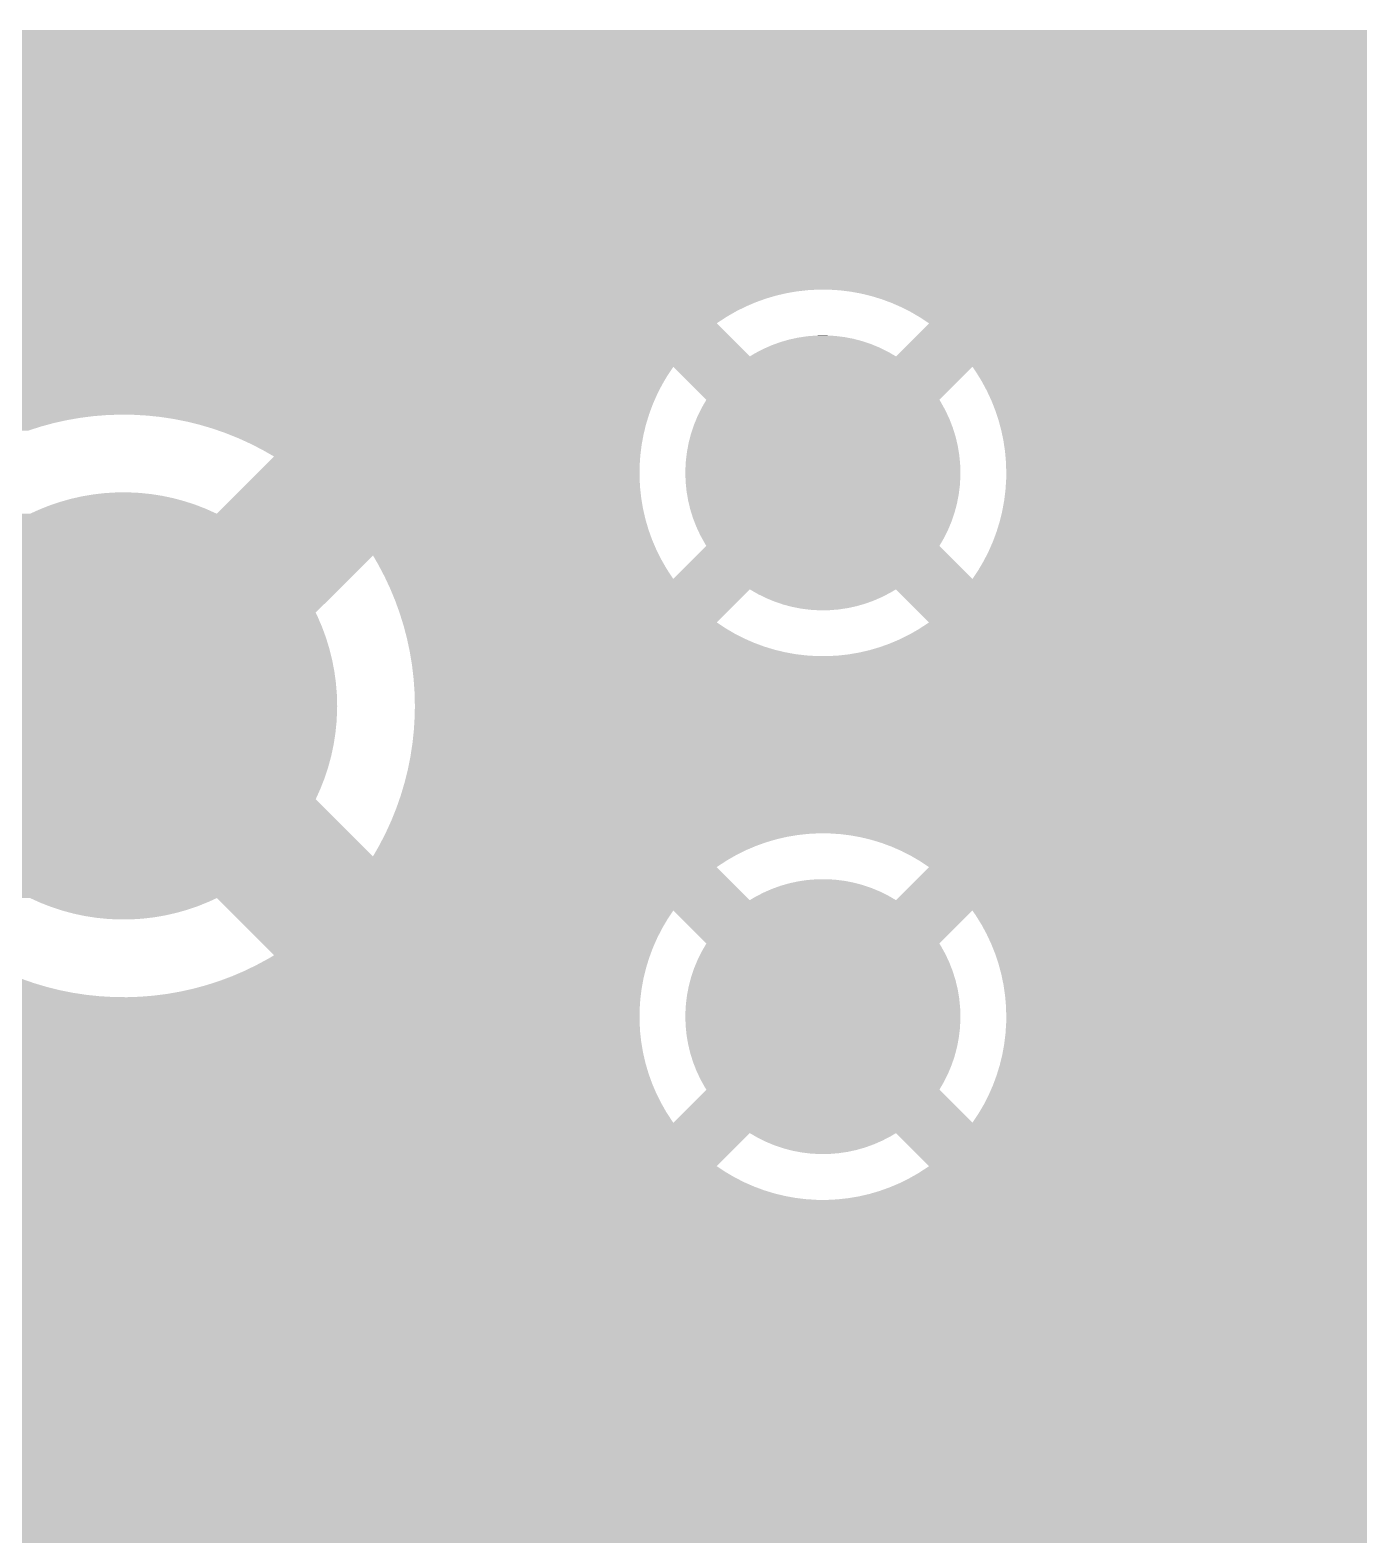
# Model space of a CAD drawing. Extents: x 295 to 953, y 10 to 290.
# Drawn here: x 617.33 to 626.07, y 257.62 to 267.46 of the extents above; entities that cross this region are included whole.
import ezdxf

# ---------------------------------------------------------------- set-up
doc = ezdxf.new("R2010")
doc.units = 0
doc.header["$LTSCALE"] = 5
doc.header["$MEASUREMENT"] = 0
doc.layers.add('FROMC1', color=7, linetype='CONTINUOUS')

msp = doc.modelspace()

# ---------------------------------------------------------------- linework, layer by layer
at = {"layer": 'FROMC1'}
for points in [[(600.7976, 267.4592), (600.798, 267.4596), (626.0706, 267.4592), (626.0702, 267.4596)], [(600.7976, 265.8518), (600.7976, 267.4592), (626.0706, 265.8518), (626.0706, 267.4592)], [(611.0374, 265.8483), (610.9576, 265.8518), (626.0706, 265.8483), (626.0706, 265.8518)], [(611.2255, 265.8113), (611.0374, 265.8483), (626.0706, 265.8113), (626.0706, 265.8483)], [(611.3389, 265.7626), (611.2255, 265.8113), (626.0706, 265.7626), (626.0706, 265.8113)], [(611.3474, 265.7589), (611.3389, 265.7626), (622.417, 265.7589), (622.4867, 265.7626)], [(611.3653, 265.7512), (611.3474, 265.7589), (622.3477, 265.7512), (622.417, 265.7589)], [(611.3926, 265.7395), (611.3653, 265.7512), (622.2788, 265.7395), (622.3477, 265.7512)], [(611.4016, 265.7356), (611.3926, 265.7395), (622.262, 265.7356), (622.2788, 265.7395)], [(611.4183, 265.7238), (611.4016, 265.7356), (622.2108, 265.7238), (622.262, 265.7356)], [(611.4459, 265.7041), (611.4183, 265.7238), (622.1439, 265.7041), (622.2108, 265.7238)], [(622.5565, 265.7621), (622.4867, 265.7626), (626.0706, 265.7621), (626.0706, 265.7626)], [(622.6262, 265.7577), (622.5565, 265.7621), (626.0706, 265.7577), (626.0706, 265.7621)], [(622.6954, 265.7492), (622.6262, 265.7577), (626.0706, 265.7492), (626.0706, 265.7577)], [(622.7641, 265.7366), (622.6954, 265.7492), (626.0706, 265.7366), (626.0706, 265.7492)], [(622.8319, 265.7201), (622.7641, 265.7366), (626.0706, 265.7201), (626.0706, 265.7366)], [(622.8986, 265.6997), (622.8319, 265.7201), (626.0706, 265.6997), (626.0706, 265.7201)], [(611.479, 265.6806), (611.4459, 265.7041), (622.0781, 265.6806), (622.1439, 265.7041)], [(611.5174, 265.6533), (611.479, 265.6806), (622.0139, 265.6533), (622.0781, 265.6806)], [(611.5579, 265.6246), (611.5174, 265.6533), (621.9558, 265.6246), (622.0139, 265.6533)], [(611.5599, 265.6224), (611.5579, 265.6246), (621.9514, 265.6224), (621.9558, 265.6246)], [(611.5916, 265.5878), (611.5599, 265.6224), (621.8907, 265.5878), (621.9514, 265.6224)], [(622.9641, 265.6754), (622.8986, 265.6997), (626.0706, 265.6754), (626.0706, 265.6997)], [(623.028, 265.6474), (622.9641, 265.6754), (626.0706, 265.6474), (626.0706, 265.6754)], [(623.0902, 265.6157), (623.028, 265.6474), (626.0706, 265.6157), (626.0706, 265.6474)], [(623.1504, 265.5804), (623.0902, 265.6157), (626.0706, 265.5804), (626.0706, 265.6157)], [(611.6264, 265.5498), (611.5916, 265.5878), (621.8322, 265.5498), (621.8907, 265.5878)], [(611.6338, 265.5417), (611.6264, 265.5498), (621.8207, 265.5417), (621.8322, 265.5498)], [(611.6874, 265.4832), (611.6338, 265.5417), (621.8791, 265.4832), (621.8207, 265.5417)], [(622.9925, 265.3257), (623.2084, 265.5417), (626.0706, 265.3257), (626.0706, 265.5417)], [(623.2084, 265.5417), (623.1504, 265.5804), (626.0706, 265.5417), (626.0706, 265.5804)], [(611.7795, 265.3257), (611.6874, 265.4832), (622.0366, 265.3257), (621.8791, 265.4832)], [(622.2003, 265.406), (622.2371, 265.4193), (622.8301, 265.406), (622.7906, 265.4193)], [(622.2371, 265.4193), (622.2579, 265.4253), (622.7906, 265.4193), (622.7729, 265.4253)], [(622.2579, 265.4253), (622.2952, 265.436), (622.7729, 265.4253), (622.7322, 265.436)], [(622.2952, 265.436), (622.3168, 265.4407), (622.7322, 265.436), (622.7144, 265.4407)], [(622.3168, 265.4407), (622.3543, 265.4488), (622.7144, 265.4407), (622.6725, 265.4488)], [(622.3543, 265.4488), (622.3771, 265.4521), (622.6725, 265.4488), (622.6551, 265.4521)], [(622.3771, 265.4521), (622.4141, 265.4575), (622.6551, 265.4521), (622.6114, 265.4575)], [(622.4141, 265.4575), (622.4398, 265.4595), (622.6114, 265.4575), (622.5951, 265.4595)], [(622.4398, 265.4595), (622.4743, 265.4623), (622.5951, 265.4595), (622.5468, 265.4623)], [(622.4743, 265.4623), (622.5348, 265.4629), (622.5468, 265.4623), (622.5348, 265.4629)], [(611.7842, 265.3177), (611.7795, 265.3257), (626.0706, 265.3177), (626.0706, 265.3257)], [(611.7795, 265.3257), (611.7795, 265.3257), (622.0367, 265.3257), (622.0366, 265.3257)], [(611.8039, 265.2578), (611.7842, 265.3177), (626.0706, 265.2578), (626.0706, 265.3177)], [(622.0367, 265.3257), (622.0714, 265.3464), (622.9924, 265.3257), (622.9568, 265.3464)], [(622.0714, 265.3464), (622.0899, 265.356), (622.9568, 265.3464), (622.9402, 265.356)], [(622.0899, 265.356), (622.1249, 265.3744), (622.9402, 265.356), (622.9032, 265.3744)], [(622.1249, 265.3744), (622.1442, 265.3828), (622.9032, 265.3744), (622.886, 265.3828)], [(622.1442, 265.3828), (622.1803, 265.3987), (622.886, 265.3828), (622.8477, 265.3987)], [(622.1803, 265.3987), (622.2003, 265.406), (622.8477, 265.3987), (622.8301, 265.406)], [(611.823, 265.1998), (611.8039, 265.2578), (621.4982, 265.1998), (621.537, 265.2578)], [(621.7529, 265.0419), (621.537, 265.2578), (623.2762, 265.0419), (623.4922, 265.2578)], [(623.5159, 265.2233), (623.4922, 265.2578), (626.0706, 265.2233), (626.0706, 265.2578)], [(623.5526, 265.1639), (623.5159, 265.2233), (626.0706, 265.1639), (626.0706, 265.2233)], [(611.8428, 265.1396), (611.823, 265.1998), (621.4629, 265.1396), (621.4982, 265.1998)], [(611.8441, 265.1356), (611.8428, 265.1396), (621.4609, 265.1356), (621.4629, 265.1396)], [(611.8503, 265.0774), (611.8441, 265.1356), (621.4312, 265.0774), (621.4609, 265.1356)], [(623.5857, 265.1024), (623.5526, 265.1639), (626.0706, 265.1024), (626.0706, 265.1639)], [(611.8571, 265.0135), (611.8503, 265.0774), (621.4031, 265.0135), (621.4312, 265.0774)], [(621.7225, 264.9896), (621.7429, 265.0246), (623.3061, 264.9896), (623.2868, 265.0246)], [(621.7429, 265.0246), (621.7529, 265.0419), (623.2868, 265.0246), (623.2762, 265.0419)], [(623.6152, 265.0392), (623.5857, 265.1024), (626.0706, 265.0392), (626.0706, 265.1024)], [(623.641, 264.9743), (623.6152, 265.0392), (626.0706, 264.9743), (626.0706, 265.0392)], [(611.864, 264.9481), (611.8571, 265.0135), (621.3789, 264.9481), (621.4031, 265.0135)], [(611.8627, 264.9085), (611.8634, 264.9237), (617.5716, 264.9085), (617.6583, 264.9237)], [(611.8634, 264.9237), (611.8639, 264.9348), (617.6583, 264.9237), (617.7455, 264.9348)], [(611.8639, 264.9348), (611.8642, 264.9419), (617.7455, 264.9348), (617.8332, 264.9419)], [(611.8643, 264.945), (611.864, 264.9481), (621.3779, 264.945), (621.3789, 264.9481)], [(611.8642, 264.9419), (611.8643, 264.9449), (617.8332, 264.9419), (617.9212, 264.9449)], [(611.8643, 264.9449), (611.8643, 264.945), (621.3779, 264.9449), (621.3779, 264.945)], [(618.0091, 264.9438), (617.9212, 264.9449), (621.3776, 264.9438), (621.3779, 264.9449)], [(618.097, 264.9387), (618.0091, 264.9438), (621.376, 264.9387), (621.3776, 264.9438)], [(618.1845, 264.9296), (618.097, 264.9387), (621.3732, 264.9296), (621.376, 264.9387)], [(618.2715, 264.9164), (618.1845, 264.9296), (621.3692, 264.9164), (621.3732, 264.9296)], [(621.6881, 264.917), (621.6957, 264.9354), (623.3415, 264.917), (623.3329, 264.9354)], [(621.6957, 264.9354), (621.7137, 264.9717), (623.3329, 264.9354), (623.316, 264.9717)], [(621.7137, 264.9717), (621.7225, 264.9896), (623.316, 264.9717), (623.3061, 264.9896)], [(623.663, 264.9081), (623.641, 264.9743), (626.0706, 264.9081), (626.0706, 264.9743)], [(611.8557, 264.8394), (611.8608, 264.8651), (617.3171, 264.8394), (617.3971, 264.8651)], [(611.8608, 264.8651), (611.8609, 264.8663), (617.3971, 264.8651), (617.4008, 264.8663)], [(611.8609, 264.8663), (611.8619, 264.8894), (617.4008, 264.8663), (617.4857, 264.8894)], [(611.8619, 264.8894), (611.8627, 264.9085), (617.4857, 264.8894), (617.5716, 264.9085)], [(618.3577, 264.8992), (618.2715, 264.9164), (621.3639, 264.8992), (621.3692, 264.9164)], [(618.4298, 264.8814), (618.3577, 264.8992), (621.3584, 264.8814), (621.3639, 264.8992)], [(618.4432, 264.878), (618.4298, 264.8814), (621.3576, 264.878), (621.3584, 264.8814)], [(618.5275, 264.853), (618.4432, 264.878), (621.3515, 264.853), (621.3576, 264.878)], [(618.6106, 264.824), (618.5275, 264.853), (621.3445, 264.824), (621.3515, 264.853)], [(618.6368, 264.8135), (618.6106, 264.824), (621.3419, 264.8135), (621.3445, 264.824)], [(621.6482, 264.8029), (621.6533, 264.8223), (623.3814, 264.8029), (623.3753, 264.8223)], [(621.6533, 264.8223), (621.6662, 264.8606), (623.3753, 264.8223), (623.3634, 264.8606)], [(621.6662, 264.8606), (621.6726, 264.8796), (623.3634, 264.8606), (623.356, 264.8796)], [(621.6726, 264.8796), (621.6881, 264.917), (623.356, 264.8796), (623.3415, 264.917)], [(623.6811, 264.8407), (623.663, 264.9081), (626.0706, 264.8407), (626.0706, 264.9081)], [(623.6952, 264.7723), (623.6811, 264.8407), (626.0706, 264.7723), (626.0706, 264.8407)], [(618.6922, 264.7913), (618.6368, 264.8135), (621.3379, 264.7913), (621.3419, 264.8135)], [(618.7723, 264.7548), (618.6922, 264.7913), (621.3312, 264.7548), (621.3379, 264.7913)], [(618.7917, 264.7449), (618.7723, 264.7548), (621.3294, 264.7449), (621.3312, 264.7548)], [(618.8506, 264.7147), (618.7917, 264.7449), (621.3257, 264.7147), (621.3294, 264.7449)], [(621.6265, 264.7045), (621.6341, 264.7441), (623.4022, 264.7045), (623.3955, 264.7441)], [(621.6341, 264.7441), (621.6379, 264.7639), (623.3955, 264.7441), (623.3908, 264.7639)], [(621.6379, 264.7639), (621.6482, 264.8029), (623.3908, 264.7639), (623.3814, 264.8029)], [(623.7053, 264.7033), (623.6952, 264.7723), (626.0706, 264.7033), (626.0706, 264.7723)], [(618.9188, 264.6756), (618.8506, 264.7147), (621.3209, 264.6756), (621.3257, 264.7147)], [(618.8619, 264.606), (618.9269, 264.671), (621.3164, 264.606), (621.3206, 264.671)], [(618.9269, 264.671), (618.9188, 264.6756), (621.3206, 264.671), (621.3209, 264.6756)], [(621.6156, 264.5842), (621.6179, 264.6244), (623.413, 264.5842), (623.4117, 264.6244)], [(621.6179, 264.6244), (621.619, 264.6445), (623.4117, 264.6244), (623.4096, 264.6445)], [(621.619, 264.6445), (621.624, 264.6846), (623.4096, 264.6445), (623.4056, 264.6846)], [(621.624, 264.6846), (621.6265, 264.7045), (623.4056, 264.6846), (623.4022, 264.7045)], [(623.7114, 264.6338), (623.7053, 264.7033), (626.0706, 264.6338), (626.0706, 264.7033)], [(623.7134, 264.564), (623.7114, 264.6338), (626.0706, 264.564), (626.0706, 264.6338)], [(618.7224, 264.4665), (618.7921, 264.5362), (621.3197, 264.4665), (621.316, 264.5362)], [(618.7921, 264.5362), (618.8619, 264.606), (621.316, 264.5362), (621.3164, 264.606)], [(621.6154, 264.564), (621.6156, 264.5842), (623.4137, 264.564), (623.413, 264.5842)], [(621.6161, 264.5438), (621.6154, 264.564), (623.4135, 264.5438), (623.4137, 264.564)], [(621.6174, 264.5036), (621.6161, 264.5438), (623.4112, 264.5036), (623.4135, 264.5438)], [(623.7127, 264.522), (623.7134, 264.564), (626.0706, 264.522), (626.0706, 264.564)], [(617.767, 264.4255), (617.8206, 264.4317), (618.1214, 264.4255), (618.0608, 264.4317)], [(617.8206, 264.4317), (617.8448, 264.4331), (618.0608, 264.4317), (618.0464, 264.4331)], [(617.8448, 264.4331), (617.8958, 264.4362), (618.0464, 264.4331), (617.9814, 264.4362)], [(617.8958, 264.4362), (617.9712, 264.4367), (617.9814, 264.4362), (617.9712, 264.4367)], [(618.6531, 264.3971), (618.7224, 264.4665), (621.3274, 264.3971), (621.3197, 264.4665)], [(621.6195, 264.4835), (621.6174, 264.5036), (623.4101, 264.4835), (623.4112, 264.5036)], [(621.6235, 264.4434), (621.6195, 264.4835), (623.4051, 264.4434), (623.4101, 264.4835)], [(621.6269, 264.4235), (621.6235, 264.4434), (623.4027, 264.4235), (623.4051, 264.4434)], [(623.6997, 264.3831), (623.7082, 264.4524), (626.0706, 264.3831), (626.0706, 264.4524)], [(623.7082, 264.4524), (623.7127, 264.522), (626.0706, 264.4524), (626.0706, 264.522)], [(617.4021, 264.3278), (617.4542, 264.3489), (618.484, 264.3278), (618.4298, 264.3489)], [(617.4542, 264.3489), (617.4724, 264.3551), (618.4298, 264.3489), (618.4138, 264.3551)], [(617.4724, 264.3551), (617.5255, 264.3733), (618.4138, 264.3551), (618.3584, 264.3733)], [(617.5255, 264.3733), (617.5442, 264.3786), (618.3584, 264.3733), (618.3422, 264.3786)], [(617.5442, 264.3786), (617.598, 264.3938), (618.3422, 264.3786), (618.2857, 264.3938)], [(617.598, 264.3938), (617.6173, 264.3982), (618.2857, 264.3938), (618.2695, 264.3982)], [(617.6173, 264.3982), (617.6715, 264.4105), (618.2695, 264.3982), (618.2118, 264.4105)], [(617.6715, 264.4105), (617.6915, 264.4139), (618.2118, 264.4105), (618.1958, 264.4139)], [(617.6915, 264.4139), (617.7458, 264.4231), (618.1958, 264.4139), (618.1369, 264.4231)], [(617.7458, 264.4231), (617.767, 264.4255), (618.1369, 264.4231), (618.1214, 264.4255)], [(618.5528, 264.2968), (618.5843, 264.3283), (621.3464, 264.2968), (621.3391, 264.3283)], [(618.5843, 264.3283), (618.6531, 264.3971), (621.3391, 264.3283), (621.3274, 264.3971)], [(621.6336, 264.3839), (621.6269, 264.4235), (623.395, 264.3839), (623.4027, 264.4235)], [(621.6384, 264.3641), (621.6336, 264.3839), (623.3912, 264.3641), (623.395, 264.3839)], [(621.6477, 264.3251), (621.6384, 264.3641), (623.3809, 264.3251), (623.3912, 264.3641)], [(623.6872, 264.3145), (623.6997, 264.3831), (626.0706, 264.3145), (626.0706, 264.3831)], [(611.4957, 264.2152), (611.545, 264.2603), (621.368, 264.2152), (621.3548, 264.2603)], [(611.545, 264.2603), (611.5848, 264.2967), (621.3548, 264.2603), (621.3464, 264.2967)], [(611.5848, 264.2967), (611.5848, 264.2968), (617.3324, 264.2967), (617.3324, 264.2968)], [(617.3325, 264.2967), (617.3844, 264.3206), (618.5527, 264.2967), (618.4998, 264.3206)], [(617.3844, 264.3206), (617.4021, 264.3278), (618.4998, 264.3206), (618.484, 264.3278)], [(618.5527, 264.2967), (618.5528, 264.2968), (621.3464, 264.2967), (621.3464, 264.2968)], [(621.6538, 264.3057), (621.6477, 264.3251), (623.3758, 264.3057), (623.3809, 264.3251)], [(621.6657, 264.2674), (621.6538, 264.3057), (623.3629, 264.2674), (623.3758, 264.3057)], [(621.6731, 264.2484), (621.6657, 264.2674), (623.3565, 264.2484), (623.3629, 264.2674)], [(621.6876, 264.211), (621.6731, 264.2484), (623.341, 264.211), (623.3565, 264.2484)], [(623.6502, 264.1799), (623.6707, 264.2466), (626.0706, 264.1799), (626.0706, 264.2466)], [(623.6707, 264.2466), (623.6872, 264.3145), (626.0706, 264.2466), (626.0706, 264.3145)], [(611.346, 264.1276), (611.4583, 264.1933), (621.3979, 264.1276), (621.3744, 264.1933)], [(611.4583, 264.1933), (611.4957, 264.2152), (621.3744, 264.1933), (621.368, 264.2152)], [(621.6962, 264.1926), (621.6876, 264.211), (623.3334, 264.1926), (623.341, 264.211)], [(621.7132, 264.1563), (621.6962, 264.1926), (623.3154, 264.1563), (623.3334, 264.1926)], [(621.723, 264.1384), (621.7132, 264.1563), (623.3066, 264.1384), (623.3154, 264.1563)], [(621.7424, 264.1034), (621.723, 264.1384), (623.2862, 264.1034), (623.3066, 264.1384)], [(623.626, 264.1145), (623.6502, 264.1799), (626.0706, 264.1145), (626.0706, 264.1799)], [(607.2143, 264.0243), (607.2025, 264.0382), (621.4445, 264.0243), (621.4377, 264.0382)], [(610.9576, 264.0382), (611.1482, 264.0585), (621.4377, 264.0382), (621.4276, 264.0585)], [(611.1482, 264.0585), (611.163, 264.0634), (621.4276, 264.0585), (621.4252, 264.0634)], [(611.163, 264.0634), (611.3303, 264.1184), (621.4252, 264.0634), (621.4018, 264.1184)], [(611.3303, 264.1184), (611.346, 264.1276), (621.4018, 264.1184), (621.3979, 264.1276)], [(621.5369, 263.8701), (621.7529, 264.0861), (623.4922, 263.8701), (623.2762, 264.0861)], [(621.7529, 264.0861), (621.7424, 264.1034), (623.2762, 264.0861), (623.2862, 264.1034)], [(623.5662, 263.9884), (623.5979, 264.0506), (626.0706, 263.9884), (626.0706, 264.0506)], [(623.5979, 264.0506), (623.626, 264.1145), (626.0706, 264.0506), (626.0706, 264.1145)], [(616.6858, 263.6501), (616.3117, 264.0243), (619.1993, 263.6501), (619.5735, 264.0243)], [(619.5871, 264.0008), (619.5735, 264.0243), (621.4562, 264.0008), (621.4445, 264.0243)], [(619.6069, 263.9668), (619.5871, 264.0008), (621.4756, 263.9668), (621.4562, 264.0008)], [(619.6209, 263.9402), (619.6069, 263.9668), (621.4908, 263.9402), (621.4756, 263.9668)], [(619.6479, 263.8889), (619.6209, 263.9402), (621.5241, 263.8889), (621.4908, 263.9402)], [(623.5309, 263.9282), (623.5662, 263.9884), (626.0706, 263.9282), (626.0706, 263.9884)], [(619.6514, 263.8817), (619.6479, 263.8889), (621.5288, 263.8817), (621.5241, 263.8889)], [(619.6568, 263.8701), (619.6514, 263.8817), (621.5369, 263.8701), (621.5288, 263.8817)], [(619.6853, 263.8093), (619.6568, 263.8701), (626.0706, 263.8093), (626.0706, 263.8701)], [(623.4922, 263.8701), (623.5309, 263.9282), (626.0706, 263.8701), (626.0706, 263.9282)], [(619.6882, 263.8023), (619.6853, 263.8093), (626.0706, 263.8023), (626.0706, 263.8093)], [(619.719, 263.728), (619.6882, 263.8023), (621.9623, 263.728), (622.0366, 263.8023)], [(619.6882, 263.8023), (619.6882, 263.8023), (622.0366, 263.8023), (622.0367, 263.8023)], [(622.0723, 263.7816), (622.0367, 263.8023), (622.9577, 263.7816), (622.9924, 263.8023)], [(622.0889, 263.772), (622.0723, 263.7816), (622.9392, 263.772), (622.9577, 263.7816)], [(622.126, 263.7536), (622.0889, 263.772), (622.9042, 263.7536), (622.9392, 263.772)], [(622.1431, 263.7452), (622.126, 263.7536), (622.8849, 263.7452), (622.9042, 263.7536)], [(622.1815, 263.7293), (622.1431, 263.7452), (622.8488, 263.7293), (622.8849, 263.7452)], [(623.2084, 263.5863), (622.9925, 263.8023), (626.0706, 263.5863), (626.0706, 263.8023)], [(616.6741, 263.6243), (616.6858, 263.6501), (619.2115, 263.6243), (619.1993, 263.6501)], [(619.7488, 263.6452), (619.719, 263.728), (621.8796, 263.6452), (621.9623, 263.728)], [(619.7671, 263.5863), (619.7488, 263.6452), (621.8207, 263.5863), (621.8796, 263.6452)], [(622.199, 263.722), (622.1815, 263.7293), (622.8288, 263.722), (622.8488, 263.7293)], [(622.2385, 263.7087), (622.199, 263.722), (622.792, 263.7087), (622.8288, 263.722)], [(622.2562, 263.7027), (622.2385, 263.7087), (622.7712, 263.7027), (622.792, 263.7087)], [(622.297, 263.692), (622.2562, 263.7027), (622.7339, 263.692), (622.7712, 263.7027)], [(622.3147, 263.6873), (622.297, 263.692), (622.7123, 263.6873), (622.7339, 263.692)], [(622.3567, 263.6792), (622.3147, 263.6873), (622.6749, 263.6792), (622.7123, 263.6873)], [(622.374, 263.6759), (622.3567, 263.6792), (622.652, 263.6759), (622.6749, 263.6792)], [(622.4177, 263.6705), (622.374, 263.6759), (622.6151, 263.6705), (622.652, 263.6759)], [(622.434, 263.6685), (622.4177, 263.6705), (622.5893, 263.6685), (622.6151, 263.6705)], [(622.4823, 263.6657), (622.434, 263.6685), (622.5548, 263.6657), (622.5893, 263.6685)], [(622.4944, 263.6651), (622.4823, 263.6657), (622.4944, 263.6651), (622.5548, 263.6657)], [(616.6275, 263.5113), (616.6445, 263.555), (619.2572, 263.5113), (619.2412, 263.555)], [(616.6445, 263.555), (616.6548, 263.5815), (619.2412, 263.555), (619.2298, 263.5815)], [(616.6548, 263.5815), (616.6741, 263.6243), (619.2298, 263.5815), (619.2115, 263.6243)], [(619.7749, 263.5612), (619.7671, 263.5863), (621.8584, 263.5612), (621.8207, 263.5863)], [(619.7784, 263.5476), (619.7749, 263.5612), (621.8787, 263.5476), (621.8584, 263.5612)], [(619.7876, 263.5123), (619.7784, 263.5476), (621.9389, 263.5123), (621.8787, 263.5476)], [(623.1384, 263.5402), (623.1969, 263.5782), (626.0706, 263.5402), (626.0706, 263.5782)], [(623.1969, 263.5782), (623.2084, 263.5863), (626.0706, 263.5782), (626.0706, 263.5863)], [(616.604, 263.4397), (616.6186, 263.4843), (619.2807, 263.4397), (619.267, 263.4843)], [(616.6186, 263.4843), (616.6275, 263.5113), (619.267, 263.4843), (619.2572, 263.5113)], [(619.7958, 263.4806), (619.7876, 263.5123), (622.0011, 263.4806), (621.9389, 263.5123)], [(619.797, 263.476), (619.7958, 263.4806), (622.0116, 263.476), (622.0011, 263.4806)], [(619.8019, 263.4526), (619.797, 263.476), (622.065, 263.4526), (622.0116, 263.476)], [(619.807, 263.4283), (619.8019, 263.4526), (622.1305, 263.4283), (622.065, 263.4526)], [(622.8852, 263.4239), (622.951, 263.4474), (626.0706, 263.4239), (626.0706, 263.4474)], [(622.951, 263.4474), (623.0152, 263.4747), (626.0706, 263.4474), (626.0706, 263.4747)], [(623.0152, 263.4747), (623.0777, 263.5056), (626.0706, 263.4747), (626.0706, 263.5056)], [(623.0777, 263.5056), (623.1384, 263.5402), (626.0706, 263.5056), (626.0706, 263.5402)], [(616.5784, 263.3391), (616.5844, 263.3669), (619.3072, 263.3391), (619.3003, 263.3669)], [(616.5844, 263.3669), (616.5965, 263.4122), (619.3003, 263.3669), (619.2891, 263.4122)], [(616.5965, 263.4122), (616.604, 263.4397), (619.2891, 263.4122), (619.2807, 263.4397)], [(619.8114, 263.4079), (619.807, 263.4283), (622.1972, 263.4079), (622.1305, 263.4283)], [(619.8148, 263.3914), (619.8114, 263.4079), (622.265, 263.3914), (622.1972, 263.4079)], [(619.8151, 263.39), (619.8148, 263.3914), (622.2729, 263.39), (622.265, 263.3914)], [(619.8169, 263.3788), (619.8151, 263.39), (622.3337, 263.3788), (622.2729, 263.39)], [(619.8183, 263.3703), (619.8169, 263.3788), (622.403, 263.3703), (622.3337, 263.3788)], [(619.8191, 263.3659), (619.8183, 263.3703), (622.4726, 263.3659), (622.403, 263.3703)], [(619.8191, 263.3654), (619.8191, 263.3659), (622.5424, 263.3654), (622.4726, 263.3659)], [(619.8293, 263.3031), (619.8191, 263.3654), (626.0706, 263.3031), (626.0706, 263.3654)], [(622.5424, 263.3654), (622.6121, 263.3691), (626.0706, 263.3654), (626.0706, 263.3691)], [(622.6121, 263.3691), (622.6815, 263.3768), (626.0706, 263.3691), (626.0706, 263.3768)], [(622.6815, 263.3768), (622.7503, 263.3885), (626.0706, 263.3768), (626.0706, 263.3885)], [(622.7503, 263.3885), (622.8183, 263.4042), (626.0706, 263.3885), (626.0706, 263.4042)], [(622.8183, 263.4042), (622.8852, 263.4239), (626.0706, 263.4042), (626.0706, 263.4239)], [(616.5571, 263.2188), (616.5643, 263.2651), (619.3276, 263.2188), (619.3213, 263.2651)], [(616.5643, 263.2651), (616.5687, 263.2932), (619.3213, 263.2651), (619.3159, 263.2932)], [(616.5687, 263.2932), (616.5784, 263.3391), (619.3159, 263.2932), (619.3072, 263.3391)], [(619.8394, 263.2157), (619.8293, 263.3031), (626.0706, 263.2157), (626.0706, 263.3031)], [(616.5494, 263.1439), (616.5542, 263.1904), (619.3352, 263.1439), (619.3314, 263.1904)], [(616.5542, 263.1904), (616.5571, 263.2188), (619.3314, 263.1904), (619.3276, 263.2188)], [(619.8455, 263.1279), (619.8394, 263.2157), (626.0706, 263.1279), (626.0706, 263.2157)], [(616.5456, 263.04), (616.5459, 263.0686), (619.3396, 263.04), (619.3388, 263.0686)], [(616.5459, 263.0686), (616.5481, 263.1153), (619.3388, 263.0686), (619.3375, 263.1153)], [(616.5481, 263.1153), (616.5494, 263.1439), (619.3375, 263.1153), (619.3352, 263.1439)], [(619.8476, 263.04), (619.8455, 263.1279), (626.0706, 263.04), (626.0706, 263.1279)], [(616.5463, 263.0114), (616.5456, 263.04), (619.3393, 263.0114), (619.3396, 263.04)], [(616.5476, 262.9647), (616.5463, 263.0114), (619.337, 262.9647), (619.3393, 263.0114)], [(616.5499, 262.9361), (616.5476, 262.9647), (619.3357, 262.9361), (619.337, 262.9647)], [(619.8413, 262.8856), (619.8464, 262.9734), (626.0706, 262.8856), (626.0706, 262.9734)], [(619.8464, 262.9734), (619.8476, 263.04), (626.0706, 262.9734), (626.0706, 263.04)], [(616.5537, 262.8896), (616.5499, 262.9361), (619.3309, 262.8896), (619.3357, 262.9361)], [(616.5575, 262.8612), (616.5537, 262.8896), (619.3281, 262.8612), (619.3309, 262.8896)], [(616.5638, 262.8149), (616.5575, 262.8612), (619.3208, 262.8149), (619.3281, 262.8612)], [(619.8321, 262.7981), (619.8413, 262.8856), (626.0706, 262.7981), (626.0706, 262.8856)], [(616.5692, 262.7868), (616.5638, 262.8149), (619.3164, 262.7868), (619.3208, 262.8149)], [(616.578, 262.7409), (616.5692, 262.7868), (619.3067, 262.7409), (619.3164, 262.7868)], [(619.8189, 262.7111), (619.8321, 262.7981), (626.0706, 262.7111), (626.0706, 262.7981)], [(616.5849, 262.7131), (616.578, 262.7409), (619.3008, 262.7131), (619.3067, 262.7409)], [(616.5961, 262.6678), (616.5849, 262.7131), (619.2886, 262.6678), (619.3008, 262.7131)], [(616.6045, 262.6403), (616.5961, 262.6678), (619.2812, 262.6403), (619.2886, 262.6678)], [(619.8018, 262.6248), (619.8189, 262.7111), (626.0706, 262.6248), (626.0706, 262.7111)], [(616.6181, 262.5957), (616.6045, 262.6403), (619.2665, 262.5957), (619.2812, 262.6403)], [(616.628, 262.5687), (616.6181, 262.5957), (619.2577, 262.5687), (619.2665, 262.5957)], [(616.644, 262.525), (616.628, 262.5687), (619.2406, 262.525), (619.2577, 262.5687)], [(619.7806, 262.5394), (619.8018, 262.6248), (626.0706, 262.5394), (626.0706, 262.6248)], [(616.6553, 262.4985), (616.644, 262.525), (619.2303, 262.4985), (619.2406, 262.525)], [(616.6736, 262.4557), (616.6553, 262.4985), (619.211, 262.4557), (619.2303, 262.4985)], [(619.7555, 262.4551), (619.7806, 262.5394), (626.0706, 262.4551), (626.0706, 262.5394)], [(616.3116, 262.0556), (616.6858, 262.4299), (619.5735, 262.0556), (619.1993, 262.4299)], [(616.6858, 262.4299), (616.6736, 262.4557), (619.1993, 262.4299), (619.211, 262.4557)], [(619.6938, 262.2903), (619.7266, 262.372), (626.0706, 262.2903), (626.0706, 262.372)], [(619.7266, 262.372), (619.7555, 262.4551), (626.0706, 262.372), (626.0706, 262.4551)], [(619.6574, 262.2103), (619.6938, 262.2903), (626.0706, 262.2103), (626.0706, 262.2903)], [(619.6255, 262.1481), (619.6356, 262.1678), (622.1439, 262.1481), (622.2108, 262.1678)], [(619.6356, 262.1678), (619.6436, 262.1835), (622.2108, 262.1678), (622.2788, 262.1835)], [(619.6436, 262.1835), (619.6496, 262.1952), (622.2788, 262.1835), (622.3477, 262.1952)], [(619.6496, 262.1952), (619.6536, 262.2029), (622.3477, 262.1952), (622.417, 262.2029)], [(619.6536, 262.2029), (619.6555, 262.2066), (622.417, 262.2029), (622.4867, 262.2066)], [(619.6555, 262.2066), (619.6574, 262.2103), (626.0706, 262.2066), (626.0706, 262.2103)], [(622.5565, 262.2061), (622.4867, 262.2066), (626.0706, 262.2061), (626.0706, 262.2066)], [(622.6262, 262.2017), (622.5565, 262.2061), (626.0706, 262.2017), (626.0706, 262.2061)], [(622.6954, 262.1932), (622.6262, 262.2017), (626.0706, 262.1932), (626.0706, 262.2017)], [(622.7641, 262.1806), (622.6954, 262.1932), (626.0706, 262.1806), (626.0706, 262.1932)], [(622.8319, 262.1641), (622.7641, 262.1806), (626.0706, 262.1641), (626.0706, 262.1806)], [(622.8986, 262.1437), (622.8319, 262.1641), (626.0706, 262.1437), (626.0706, 262.1641)], [(619.5735, 262.0556), (619.5797, 262.0664), (621.9326, 262.0556), (621.9514, 262.0664)], [(619.5797, 262.0664), (619.5974, 262.0973), (621.9514, 262.0664), (622.0139, 262.0973)], [(619.5974, 262.0973), (619.613, 262.1246), (622.0139, 262.0973), (622.0781, 262.1246)], [(619.613, 262.1246), (619.6172, 262.132), (622.0781, 262.1246), (622.0987, 262.132)], [(619.6172, 262.132), (619.6255, 262.1481), (622.0987, 262.132), (622.1439, 262.1481)], [(622.9641, 262.1194), (622.8986, 262.1437), (626.0706, 262.1194), (626.0706, 262.1437)], [(623.028, 262.0914), (622.9641, 262.1194), (626.0706, 262.0914), (626.0706, 262.1194)], [(623.0902, 262.0597), (623.028, 262.0914), (626.0706, 262.0597), (626.0706, 262.0914)], [(607.0485, 261.8617), (607.1551, 261.9857), (621.9446, 261.8617), (621.8207, 261.9857)], [(607.1551, 261.9857), (607.162, 261.9938), (621.8207, 261.9857), (621.8322, 261.9938)], [(607.162, 261.9938), (607.1948, 262.0318), (621.8322, 261.9938), (621.8907, 262.0318)], [(607.1948, 262.0318), (607.2153, 262.0556), (621.8907, 262.0318), (621.9326, 262.0556)], [(622.9925, 261.7697), (623.2084, 261.9857), (626.0706, 261.7697), (626.0706, 261.9857)], [(623.1504, 262.0244), (623.0902, 262.0597), (626.0706, 262.0244), (626.0706, 262.0597)], [(623.2084, 261.9857), (623.1504, 262.0244), (626.0706, 261.9857), (626.0706, 262.0244)], [(622.2371, 261.8633), (622.2579, 261.8693), (622.7906, 261.8633), (622.7729, 261.8693)], [(622.2579, 261.8693), (622.2952, 261.88), (622.7729, 261.8693), (622.7322, 261.88)], [(622.2952, 261.88), (622.3168, 261.8847), (622.7322, 261.88), (622.7144, 261.8847)], [(622.3168, 261.8847), (622.3543, 261.8928), (622.7144, 261.8847), (622.6725, 261.8928)], [(622.3543, 261.8928), (622.3771, 261.8961), (622.6725, 261.8928), (622.6551, 261.8961)], [(622.3771, 261.8961), (622.4141, 261.9015), (622.6551, 261.8961), (622.6114, 261.9015)], [(622.4141, 261.9015), (622.4398, 261.9035), (622.6114, 261.9015), (622.5951, 261.9035)], [(622.4398, 261.9035), (622.4743, 261.9063), (622.5951, 261.9035), (622.5468, 261.9063)], [(622.4743, 261.9063), (622.5348, 261.9069), (622.5468, 261.9063), (622.5348, 261.9069)], [(606.9561, 261.7833), (607.0485, 261.8617), (622.0231, 261.7833), (621.9446, 261.8617)], [(606.9561, 261.7832), (606.9561, 261.7833), (617.3324, 261.7832), (617.3325, 261.7833)], [(617.3853, 261.7594), (617.3325, 261.7833), (618.5007, 261.7594), (618.5527, 261.7833)], [(618.5528, 261.7832), (618.5527, 261.7833), (622.0231, 261.7832), (622.0231, 261.7833)], [(618.5663, 261.7697), (618.5528, 261.7832), (622.0366, 261.7697), (622.0231, 261.7832)], [(618.6342, 261.7018), (618.5663, 261.7697), (626.0706, 261.7018), (626.0706, 261.7697)], [(618.5663, 261.7697), (618.5663, 261.7697), (622.0367, 261.7697), (622.0366, 261.7697)], [(622.0367, 261.7697), (622.0714, 261.7904), (622.9924, 261.7697), (622.9568, 261.7904)], [(622.0714, 261.7904), (622.0899, 261.8), (622.9568, 261.7904), (622.9402, 261.8)], [(622.0899, 261.8), (622.1249, 261.8184), (622.9402, 261.8), (622.9032, 261.8184)], [(622.1249, 261.8184), (622.1442, 261.8268), (622.9032, 261.8184), (622.886, 261.8268)], [(622.1442, 261.8268), (622.1803, 261.8427), (622.886, 261.8268), (622.8477, 261.8427)], [(622.1803, 261.8427), (622.2003, 261.85), (622.8477, 261.8427), (622.8301, 261.85)], [(622.2003, 261.85), (622.2371, 261.8633), (622.8301, 261.85), (622.7906, 261.8633)], [(617.4011, 261.7522), (617.3853, 261.7594), (618.483, 261.7522), (618.5007, 261.7594)], [(617.4553, 261.7311), (617.4011, 261.7522), (618.4309, 261.7311), (618.483, 261.7522)], [(617.4713, 261.7249), (617.4553, 261.7311), (618.4127, 261.7249), (618.4309, 261.7311)], [(617.5267, 261.7067), (617.4713, 261.7249), (618.3596, 261.7067), (618.4127, 261.7249)], [(617.5429, 261.7014), (617.5267, 261.7067), (618.3409, 261.7014), (618.3596, 261.7067)], [(617.5994, 261.6862), (617.5429, 261.7014), (618.2871, 261.6862), (618.3409, 261.7014)], [(617.6156, 261.6818), (617.5994, 261.6862), (618.2678, 261.6818), (618.2871, 261.6862)], [(617.6733, 261.6695), (617.6156, 261.6818), (618.2136, 261.6695), (618.2678, 261.6818)], [(618.6922, 261.6438), (618.6342, 261.7018), (621.4982, 261.6438), (621.537, 261.7018)], [(621.7529, 261.4859), (621.537, 261.7018), (623.2762, 261.4859), (623.4922, 261.7018)], [(623.5159, 261.6673), (623.4922, 261.7018), (626.0706, 261.6673), (626.0706, 261.7018)], [(617.6893, 261.6661), (617.6733, 261.6695), (618.1936, 261.6661), (618.2136, 261.6695)], [(617.7482, 261.6569), (617.6893, 261.6661), (618.1394, 261.6569), (618.1936, 261.6661)], [(617.7637, 261.6545), (617.7482, 261.6569), (618.1181, 261.6545), (618.1394, 261.6569)], [(617.8243, 261.6483), (617.7637, 261.6545), (618.0645, 261.6483), (618.1181, 261.6545)], [(617.8387, 261.6469), (617.8243, 261.6483), (618.0403, 261.6469), (618.0645, 261.6483)], [(617.9037, 261.6438), (617.8387, 261.6469), (617.9893, 261.6438), (618.0403, 261.6469)], [(617.914, 261.6433), (617.9037, 261.6438), (617.914, 261.6433), (617.9893, 261.6438)], [(618.7524, 261.5836), (618.6922, 261.6438), (621.4629, 261.5836), (621.4982, 261.6438)], [(618.8145, 261.5214), (618.7524, 261.5836), (621.4312, 261.5214), (621.4629, 261.5836)], [(623.5526, 261.6079), (623.5159, 261.6673), (626.0706, 261.6079), (626.0706, 261.6673)], [(623.5857, 261.5464), (623.5526, 261.6079), (626.0706, 261.5464), (626.0706, 261.6079)], [(618.8785, 261.4575), (618.8145, 261.5214), (621.4031, 261.4575), (621.4312, 261.5214)], [(621.7429, 261.4686), (621.7529, 261.4859), (623.2868, 261.4686), (623.2762, 261.4859)], [(623.6152, 261.4832), (623.5857, 261.5464), (626.0706, 261.4832), (626.0706, 261.5464)], [(623.641, 261.4183), (623.6152, 261.4832), (626.0706, 261.4183), (626.0706, 261.4832)], [(618.8106, 261.3443), (618.888, 261.3862), (621.3642, 261.3443), (621.3771, 261.3862)], [(618.9269, 261.409), (618.8785, 261.4575), (621.3852, 261.409), (621.4031, 261.4575)], [(618.888, 261.3862), (618.8981, 261.3921), (621.3771, 261.3862), (621.3789, 261.3921)], [(618.8981, 261.3921), (618.9269, 261.409), (621.3789, 261.3921), (621.3852, 261.409)], [(621.6881, 261.361), (621.6957, 261.3794), (623.3415, 261.361), (623.3329, 261.3794)], [(621.6957, 261.3794), (621.7137, 261.4157), (623.3329, 261.3794), (623.316, 261.4157)], [(621.7137, 261.4157), (621.7225, 261.4336), (623.316, 261.4157), (623.3061, 261.4336)], [(621.7225, 261.4336), (621.7429, 261.4686), (623.3061, 261.4336), (623.2868, 261.4686)], [(623.663, 261.3521), (623.641, 261.4183), (626.0706, 261.3521), (626.0706, 261.4183)], [(618.6505, 261.2714), (618.7314, 261.306), (621.3453, 261.2714), (621.3537, 261.306)], [(618.7314, 261.306), (618.7715, 261.3254), (621.3537, 261.306), (621.3584, 261.3254)], [(618.7715, 261.3254), (618.8106, 261.3443), (621.3584, 261.3254), (621.3642, 261.3443)], [(621.6533, 261.2663), (621.6662, 261.3046), (623.3753, 261.2663), (623.3634, 261.3046)], [(621.6662, 261.3046), (621.6726, 261.3236), (623.3634, 261.3046), (623.356, 261.3236)], [(621.6726, 261.3236), (621.6881, 261.361), (623.356, 261.3236), (623.3415, 261.361)], [(623.6811, 261.2847), (623.663, 261.3521), (626.0706, 261.2847), (626.0706, 261.3521)], [(623.6952, 261.2163), (623.6811, 261.2847), (626.0706, 261.2163), (626.0706, 261.2847)], [(600.7976, 261.227), (600.7976, 261.256), (617.3576, 261.227), (617.2745, 261.256)], [(600.7976, 261.202), (600.7976, 261.227), (617.442, 261.202), (617.3576, 261.227)], [(600.7976, 261.1808), (600.7976, 261.202), (617.5274, 261.1808), (617.442, 261.202)], [(600.7976, 261.1636), (600.7976, 261.1808), (617.6136, 261.1636), (617.5274, 261.1808)], [(618.3135, 261.1715), (618.3917, 261.1889), (621.3273, 261.1715), (621.3294, 261.1889)], [(618.3917, 261.1889), (618.3994, 261.1906), (621.3294, 261.1889), (621.3297, 261.1906)], [(618.3994, 261.1906), (618.4843, 261.2137), (621.3297, 261.1906), (621.3339, 261.2137)], [(618.4843, 261.2137), (618.5681, 261.2406), (621.3339, 261.2137), (621.3388, 261.2406)], [(618.5681, 261.2406), (618.6133, 261.2575), (621.3388, 261.2406), (621.3419, 261.2575)], [(618.6133, 261.2575), (618.6505, 261.2714), (621.3419, 261.2575), (621.3453, 261.2714)], [(621.6265, 261.1485), (621.6341, 261.1881), (623.4022, 261.1485), (623.3955, 261.1881)], [(621.6341, 261.1881), (621.6379, 261.2079), (623.3955, 261.1881), (623.3908, 261.2079)], [(621.6379, 261.2079), (621.6482, 261.2469), (623.3908, 261.2079), (623.3814, 261.2469)], [(621.6482, 261.2469), (621.6533, 261.2663), (623.3814, 261.2469), (623.3753, 261.2663)], [(623.7053, 261.1473), (623.6952, 261.2163), (626.0706, 261.1473), (626.0706, 261.2163)], [(600.7976, 261.1504), (600.7976, 261.1636), (617.7006, 261.1504), (617.6136, 261.1636)], [(600.7976, 261.1413), (600.7976, 261.1504), (617.7881, 261.1413), (617.7006, 261.1504)], [(600.7976, 261.1362), (600.7976, 261.1413), (617.876, 261.1362), (617.7881, 261.1413)], [(600.7976, 261.1351), (600.7976, 261.1362), (617.964, 261.1351), (617.876, 261.1362)], [(600.7976, 261.1196), (600.7976, 261.1351), (621.3209, 261.1196), (621.3228, 261.1351)], [(600.7976, 261.05), (600.7976, 261.1196), (621.3164, 261.05), (621.3209, 261.1196)], [(617.964, 261.1351), (618.0519, 261.1381), (621.3228, 261.1351), (621.3232, 261.1381)], [(618.0519, 261.1381), (618.1396, 261.1452), (621.3232, 261.1381), (621.324, 261.1452)], [(618.1396, 261.1452), (618.2269, 261.1563), (621.324, 261.1452), (621.3254, 261.1563)], [(618.2269, 261.1563), (618.3135, 261.1715), (621.3254, 261.1563), (621.3273, 261.1715)], [(621.6179, 261.0684), (621.619, 261.0885), (623.4117, 261.0684), (623.4096, 261.0885)], [(621.619, 261.0885), (621.624, 261.1286), (623.4096, 261.0885), (623.4056, 261.1286)], [(621.624, 261.1286), (621.6265, 261.1485), (623.4056, 261.1286), (623.4022, 261.1485)], [(623.7114, 261.0778), (623.7053, 261.1473), (626.0706, 261.0778), (626.0706, 261.1473)], [(600.7976, 260.9802), (600.7976, 261.05), (621.316, 260.9802), (621.3164, 261.05)], [(621.6154, 261.008), (621.6156, 261.0282), (623.4137, 261.008), (623.413, 261.0282)], [(621.6161, 260.9878), (621.6154, 261.008), (623.4135, 260.9878), (623.4137, 261.008)], [(621.6156, 261.0282), (621.6179, 261.0684), (623.413, 261.0282), (623.4117, 261.0684)], [(621.6174, 260.9476), (621.6161, 260.9878), (623.4112, 260.9476), (623.4135, 260.9878)], [(623.7134, 261.008), (623.7114, 261.0778), (626.0706, 261.008), (626.0706, 261.0778)], [(623.7127, 260.966), (623.7134, 261.008), (626.0706, 260.966), (626.0706, 261.008)], [(600.7976, 260.9105), (600.7976, 260.9802), (621.3197, 260.9105), (621.316, 260.9802)], [(600.7976, 260.8411), (600.7976, 260.9105), (621.3274, 260.8411), (621.3197, 260.9105)], [(621.6195, 260.9275), (621.6174, 260.9476), (623.4101, 260.9275), (623.4112, 260.9476)], [(621.6235, 260.8874), (621.6195, 260.9275), (623.4051, 260.8874), (623.4101, 260.9275)], [(621.6269, 260.8675), (621.6235, 260.8874), (623.4027, 260.8675), (623.4051, 260.8874)], [(623.6997, 260.8271), (623.7082, 260.8964), (626.0706, 260.8271), (626.0706, 260.8964)], [(623.7082, 260.8964), (623.7127, 260.966), (626.0706, 260.8964), (626.0706, 260.966)], [(600.7976, 260.7723), (600.7976, 260.8411), (621.3391, 260.7723), (621.3274, 260.8411)], [(621.6336, 260.8279), (621.6269, 260.8675), (623.395, 260.8279), (623.4027, 260.8675)], [(621.6384, 260.8081), (621.6336, 260.8279), (623.3912, 260.8081), (623.395, 260.8279)], [(621.6477, 260.7691), (621.6384, 260.8081), (623.3809, 260.7691), (623.3912, 260.8081)], [(623.6872, 260.7585), (623.6997, 260.8271), (626.0706, 260.7585), (626.0706, 260.8271)], [(600.7976, 260.7043), (600.7976, 260.7723), (621.3548, 260.7043), (621.3391, 260.7723)], [(600.7976, 260.6373), (600.7976, 260.7043), (621.3744, 260.6373), (621.3548, 260.7043)], [(621.6538, 260.7497), (621.6477, 260.7691), (623.3758, 260.7497), (623.3809, 260.7691)], [(621.6657, 260.7114), (621.6538, 260.7497), (623.3629, 260.7114), (623.3758, 260.7497)], [(621.6731, 260.6924), (621.6657, 260.7114), (623.3565, 260.6924), (623.3629, 260.7114)], [(621.6876, 260.655), (621.6731, 260.6924), (623.341, 260.655), (623.3565, 260.6924)], [(623.6502, 260.6239), (623.6707, 260.6906), (626.0706, 260.6239), (626.0706, 260.6906)], [(623.6707, 260.6906), (623.6872, 260.7585), (626.0706, 260.6906), (626.0706, 260.7585)], [(600.7976, 260.5716), (600.7976, 260.6373), (621.3979, 260.5716), (621.3744, 260.6373)], [(621.6962, 260.6366), (621.6876, 260.655), (623.3334, 260.6366), (623.341, 260.655)], [(621.7132, 260.6003), (621.6962, 260.6366), (623.3154, 260.6003), (623.3334, 260.6366)], [(621.723, 260.5824), (621.7132, 260.6003), (623.3066, 260.5824), (623.3154, 260.6003)], [(623.626, 260.5585), (623.6502, 260.6239), (626.0706, 260.5585), (626.0706, 260.6239)], [(600.7976, 260.5074), (600.7976, 260.5716), (621.4252, 260.5074), (621.3979, 260.5716)], [(600.7976, 260.4448), (600.7976, 260.5074), (621.4562, 260.4448), (621.4252, 260.5074)], [(621.5369, 260.3141), (621.7529, 260.5301), (623.4922, 260.3141), (623.2762, 260.5301)], [(621.7424, 260.5474), (621.723, 260.5824), (623.2862, 260.5474), (623.3066, 260.5824)], [(621.7529, 260.5301), (621.7424, 260.5474), (623.2762, 260.5301), (623.2862, 260.5474)], [(623.5662, 260.4324), (623.5979, 260.4946), (626.0706, 260.4324), (626.0706, 260.4946)], [(623.5979, 260.4946), (623.626, 260.5585), (626.0706, 260.4946), (626.0706, 260.5585)], [(600.7976, 260.3842), (600.7976, 260.4448), (621.4908, 260.3842), (621.4562, 260.4448)], [(623.5309, 260.3722), (623.5662, 260.4324), (626.0706, 260.3722), (626.0706, 260.4324)], [(600.7976, 260.3257), (600.7976, 260.3842), (621.5288, 260.3257), (621.4908, 260.3842)], [(600.7976, 260.3141), (600.7976, 260.3257), (621.5369, 260.3141), (621.5288, 260.3257)], [(600.7976, 260.2463), (600.7976, 260.3141), (626.0706, 260.2463), (626.0706, 260.3141)], [(623.4922, 260.3141), (623.5309, 260.3722), (626.0706, 260.3141), (626.0706, 260.3722)], [(600.7976, 260.0303), (600.7976, 260.2463), (621.8207, 260.0303), (622.0366, 260.2463)], [(600.7976, 260.2463), (600.7976, 260.2463), (622.0366, 260.2463), (622.0367, 260.2463)], [(622.0723, 260.2256), (622.0367, 260.2463), (622.9577, 260.2256), (622.9924, 260.2463)], [(622.0889, 260.216), (622.0723, 260.2256), (622.9392, 260.216), (622.9577, 260.2256)], [(622.126, 260.1976), (622.0889, 260.216), (622.9042, 260.1976), (622.9392, 260.216)], [(622.1431, 260.1892), (622.126, 260.1976), (622.8849, 260.1892), (622.9042, 260.1976)], [(623.2084, 260.0303), (622.9925, 260.2463), (626.0706, 260.0303), (626.0706, 260.2463)], [(622.1815, 260.1733), (622.1431, 260.1892), (622.8488, 260.1733), (622.8849, 260.1892)], [(622.199, 260.166), (622.1815, 260.1733), (622.8288, 260.166), (622.8488, 260.1733)], [(622.2385, 260.1527), (622.199, 260.166), (622.792, 260.1527), (622.8288, 260.166)], [(622.2562, 260.1467), (622.2385, 260.1527), (622.7712, 260.1467), (622.792, 260.1527)], [(622.297, 260.136), (622.2562, 260.1467), (622.7339, 260.136), (622.7712, 260.1467)], [(622.3147, 260.1313), (622.297, 260.136), (622.7123, 260.1313), (622.7339, 260.136)], [(622.3567, 260.1232), (622.3147, 260.1313), (622.6749, 260.1232), (622.7123, 260.1313)], [(622.374, 260.1199), (622.3567, 260.1232), (622.652, 260.1199), (622.6749, 260.1232)], [(622.4177, 260.1145), (622.374, 260.1199), (622.6151, 260.1145), (622.652, 260.1199)], [(622.434, 260.1125), (622.4177, 260.1145), (622.5893, 260.1125), (622.6151, 260.1145)], [(622.4823, 260.1097), (622.434, 260.1125), (622.5548, 260.1097), (622.5893, 260.1125)], [(622.4944, 260.1091), (622.4823, 260.1097), (622.4944, 260.1091), (622.5548, 260.1097)], [(600.7976, 259.9916), (600.7976, 260.0303), (621.8787, 259.9916), (621.8207, 260.0303)], [(623.1384, 259.9842), (623.1969, 260.0222), (626.0706, 259.9842), (626.0706, 260.0222)], [(623.1969, 260.0222), (623.2084, 260.0303), (626.0706, 260.0222), (626.0706, 260.0303)], [(600.7976, 259.9563), (600.7976, 259.9916), (621.9389, 259.9563), (621.8787, 259.9916)], [(600.7976, 259.9246), (600.7976, 259.9563), (622.0011, 259.9246), (621.9389, 259.9563)], [(600.7976, 259.8966), (600.7976, 259.9246), (622.065, 259.8966), (622.0011, 259.9246)], [(622.951, 259.8914), (623.0152, 259.9187), (626.0706, 259.8914), (626.0706, 259.9187)], [(623.0152, 259.9187), (623.0777, 259.9496), (626.0706, 259.9187), (626.0706, 259.9496)], [(623.0777, 259.9496), (623.1384, 259.9842), (626.0706, 259.9496), (626.0706, 259.9842)], [(600.7976, 259.8723), (600.7976, 259.8966), (622.1305, 259.8723), (622.065, 259.8966)], [(600.7976, 259.8519), (600.7976, 259.8723), (622.1972, 259.8519), (622.1305, 259.8723)], [(600.7976, 259.8354), (600.7976, 259.8519), (622.265, 259.8354), (622.1972, 259.8519)], [(600.7976, 259.8228), (600.7976, 259.8354), (622.3337, 259.8228), (622.265, 259.8354)], [(600.7976, 259.8143), (600.7976, 259.8228), (622.403, 259.8143), (622.3337, 259.8228)], [(600.7976, 259.8099), (600.7976, 259.8143), (622.4726, 259.8099), (622.403, 259.8143)], [(600.7976, 259.8094), (600.7976, 259.8099), (622.5424, 259.8094), (622.4726, 259.8099)], [(600.7976, 256.9618), (600.7976, 259.8094), (626.0706, 256.9618), (626.0706, 259.8094)], [(622.5424, 259.8094), (622.6121, 259.8131), (626.0706, 259.8094), (626.0706, 259.8131)], [(622.6121, 259.8131), (622.6815, 259.8208), (626.0706, 259.8131), (626.0706, 259.8208)], [(622.6815, 259.8208), (622.7503, 259.8325), (626.0706, 259.8208), (626.0706, 259.8325)], [(622.7503, 259.8325), (622.8183, 259.8482), (626.0706, 259.8325), (626.0706, 259.8482)], [(622.8183, 259.8482), (622.8852, 259.8679), (626.0706, 259.8482), (626.0706, 259.8679)], [(622.8852, 259.8679), (622.951, 259.8914), (626.0706, 259.8679), (626.0706, 259.8914)]]:
    msp.add_solid(points, dxfattribs=at)

doc.saveas('drawing.dxf')
